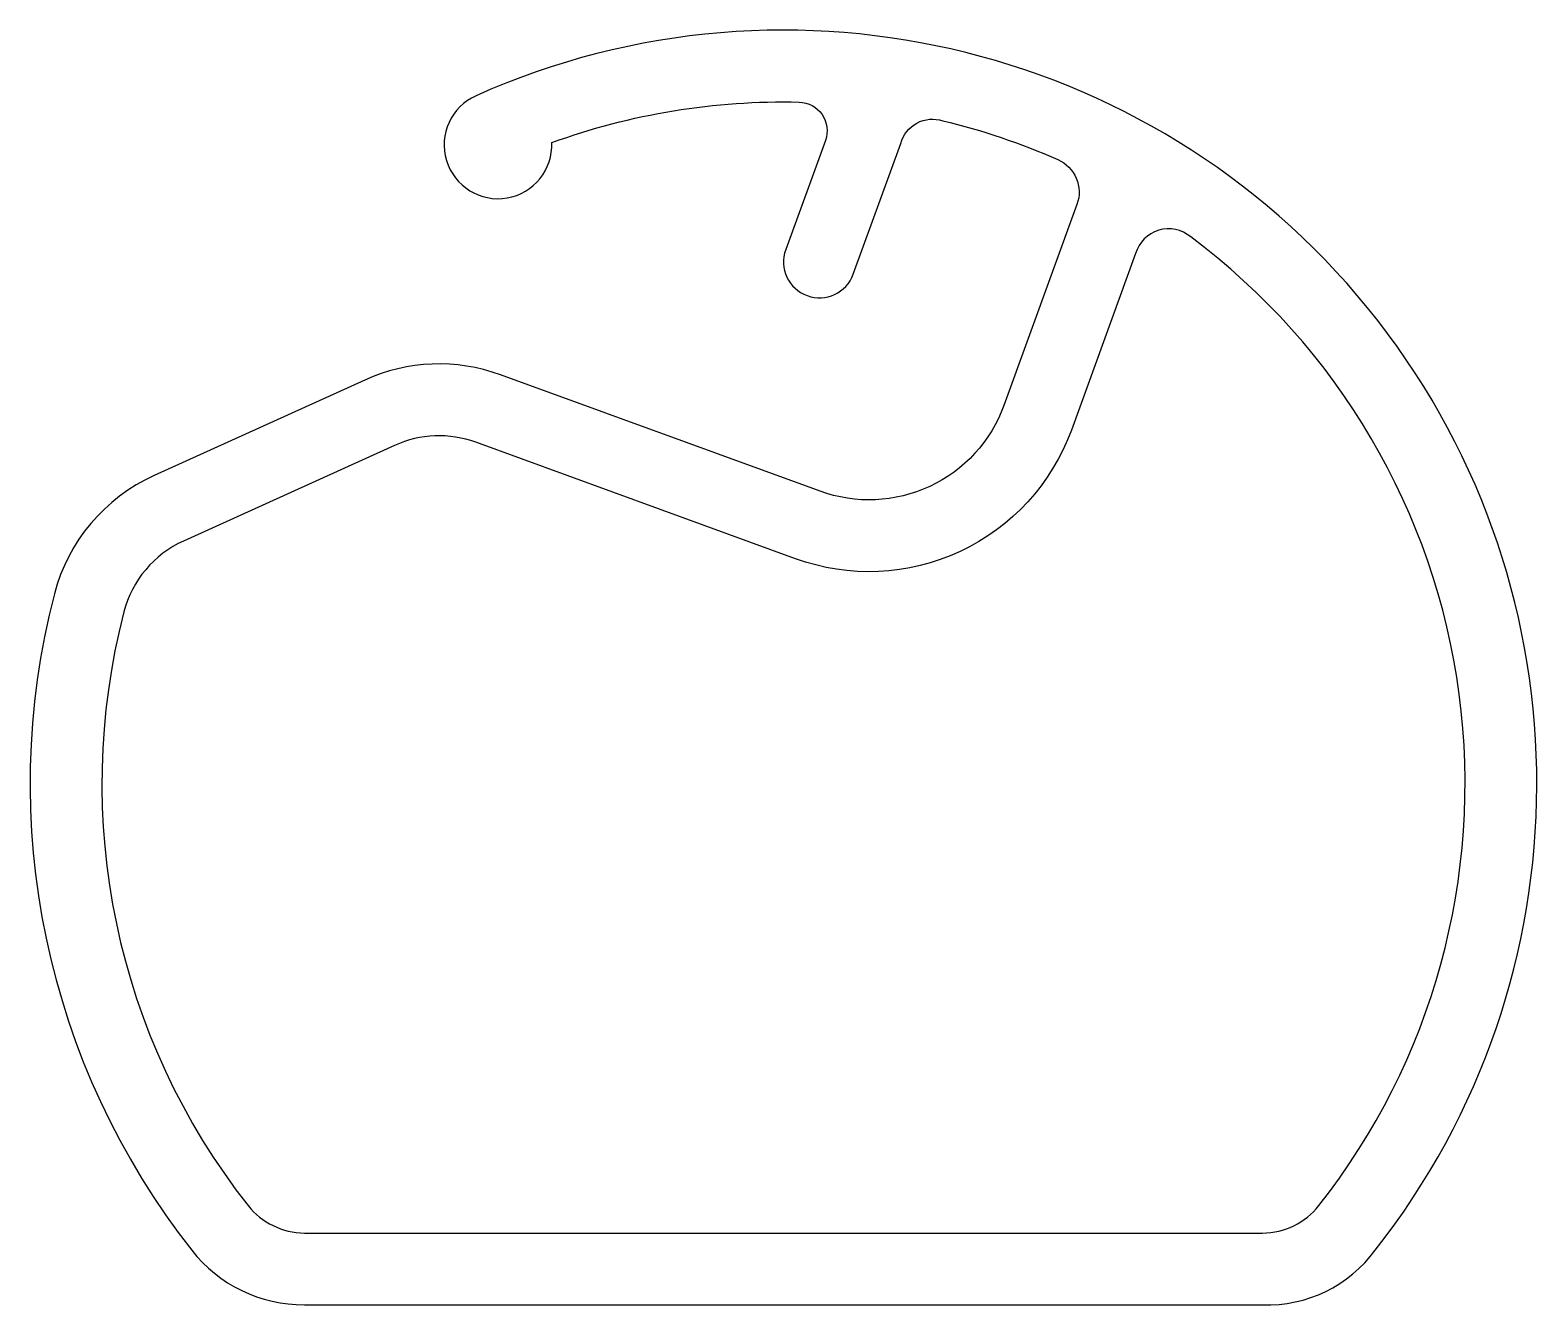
# Model space of a CAD drawing. Extents: x 258.2 to 300.2, y 288.3 to 323.8.
import ezdxf

# ---------------------------------------------------------------- set-up
doc = ezdxf.new("R2010")
doc.units = 0
doc.layers.get('0').update_dxf_attribs({"linetype": 'CONTINUOUS'})

msp = doc.modelspace()

# ---------------------------------------------------------------- linework, layer by layer
for points in [[(281.101, 317.017), (282.427, 320.661, -0.429368), (283.6, 321.292, -0.044925), (286.802, 320.213, -0.392828), (287.339, 318.955), (285.303, 313.36, -0.414214), (280.176, 310.969), (271.266, 314.212, 0.197974), (267.492, 314.068), (261.612, 311.404, 0.226479), (258.836, 308.11, 0.23466), (262.663, 289.823, 0.232908), (265.805, 288.298), (292.512, 288.298), (292.513, 288.298, 0.24923), (295.654, 289.823, 0.783501), (270.589, 321.99, 1.889399), (272.699, 320.686, -0.092699), (279.593, 321.813, -0.513353), (280.327, 320.74), (279.221, 317.701, 0.999991)], [(268.318, 312.246), (262.437, 309.582, 0.22741), (260.772, 307.605, 0.234661), (264.234, 291.061, 0.224922), (265.805, 290.298), (292.512, 290.298, 0.229837), (294.083, 291.061, 0.42213), (290.51, 318.055, 0.541917), (288.973, 317.595), (287.182, 312.675, -0.414214), (279.492, 309.089), (270.582, 312.333, 0.196055)]]:
    msp.add_lwpolyline(points, format="xyb", close=True)

doc.saveas('drawing.dxf')
